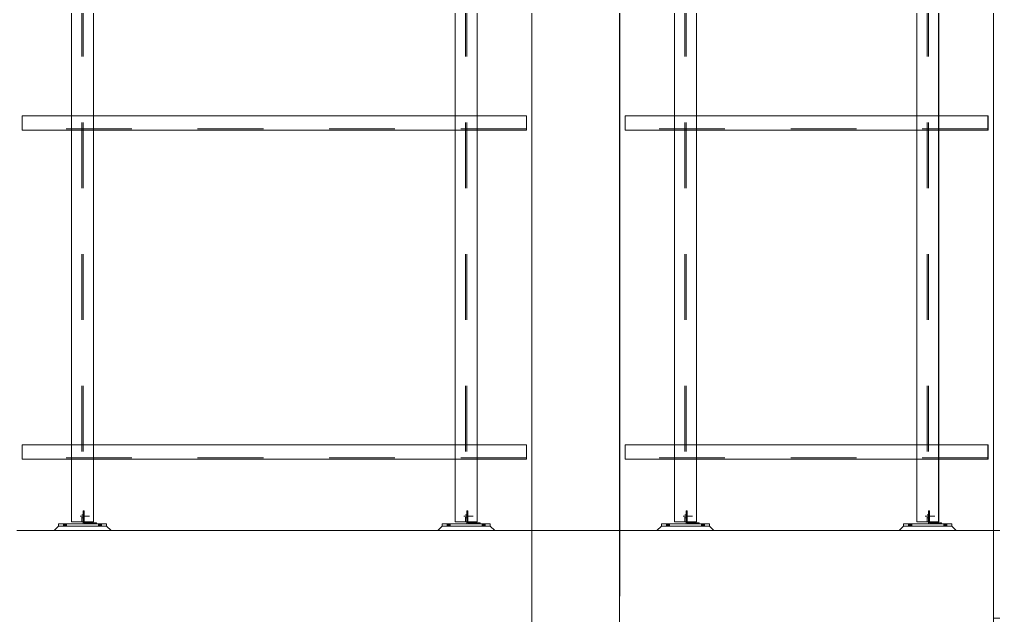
# Model space of a CAD drawing. Header units: millimetres. Extents: x 663313 to 1226001, y 1431724 to 1620898.
# Drawn here: x 663526.813 to 663531.256, y 1524740.091 to 1524742.807 of the extents above; entities that cross this region are included whole.
import ezdxf

# ---------------------------------------------------------------- set-up
doc = ezdxf.new("R2010")
doc.units = ezdxf.units.MM
for name, pattern in [('XKITLINE00', [0]), ('XKITLINE01', [4, 1, -1, 1, -1]), ('XKITLINE02', [4, 2, -2])]:
    doc.linetypes.add(name, pattern=pattern)
for name, color, linetype, lineweight in [('Bolt', 7, 'Continuous', 0), ('Part', 7, 'Continuous', 0), ('S-GRID', 7, 'Continuous', 9)]:
    doc.layers.add(name, color=color, linetype=linetype, lineweight=lineweight)
doc.layers.add('VPORT', color=7, linetype='Continuous')

# ---------------------------------------------------------------- blocks, each defined once
blk = doc.blocks.new('*A14351908')
at = {"layer": 'S-GRID', "color": 7, "linetype": 'XKITLINE01', "lineweight": 0}
blk.add_line((181.371058, 185.058471), (416.137168, 185.058471), dxfattribs=at)
blk = doc.blocks.new('*A15041977')
at = {"layer": 'Part', "color": 7, "linetype": 'XKITLINE00', "lineweight": 0}
for p, q in [((250.443001, 185.058471), (220.743244, 185.058471)), ((250.443001, 185.058471), (250.443201, 185.058471)), ((250.443001, 185.058471), (250.443001, 182.391804)), ((250.443201, 185.058471), (250.443001, 185.058471))]:
    blk.add_line(p, q, dxfattribs=at)
at = {"layer": 'Part', "color": 7, "linetype": 'XKITLINE02', "lineweight": 0}
for p in [(250.443201, 185.058471), (250.443201, 185.058471), (250.444221, 182.391804)]:
    blk.add_line(p, (250.444221, 185.058471), dxfattribs=at)
blk = doc.blocks.new('*A15231996')
at = {"layer": 'Part', "color": 7, "linetype": 'XKITLINE00', "lineweight": 0}
for p, q in [((236.409907, 209.725138), (236.409907, 157.458471)), ((239.076573, 155.058471), (239.076573, 209.725138)), ((239.077792, 205.725138), (239.077792, 185.058471))]:
    blk.add_line(p, q, dxfattribs=at)
at = {"layer": 'Part', "color": 7, "linetype": 'XKITLINE02', "lineweight": 0}
for p, q in [((236.411126, 209.725138), (236.411126, 155.058471)), ((239.077792, 185.058471), (239.077792, 182.391804))]:
    blk.add_line(p, q, dxfattribs=at)
blk = doc.blocks.new('*A15272000')
at = {"layer": 'Part', "color": 7, "linetype": 'XKITLINE00', "lineweight": 0}
blk.add_line((250.443201, 154.391804), (250.443201, 209.725138), dxfattribs=at)
blk = doc.blocks.new('*A17762249')
at = {"layer": 'Part', "color": 7, "linetype": 'XKITLINE00', "lineweight": 0}
for p, q in [((239.24324, 197.225138), (239.24324, 197.658471)), ((239.24324, 197.658471), (239.243279, 197.658471)), ((239.24324, 197.658471), (250.277144, 197.658471)), ((250.276535, 197.658471), (250.276535, 197.225138)), ((250.277105, 197.265138), (250.277105, 197.658471)), ((250.277105, 197.265138), (250.276535, 197.265138)), ((250.276574, 197.265138), (250.277105, 197.265138)), ((250.277144, 197.265138), (250.277144, 197.225138)), ((239.24324, 197.225138), (250.277144, 197.225138))]:
    blk.add_line(p, q, dxfattribs=at)
at = {"layer": 'Part', "color": 7, "linetype": 'XKITLINE02', "lineweight": 0}
for p, q in [((239.243279, 197.658471), (239.243279, 197.265138)), ((239.24381, 197.265138), (239.24381, 197.658471)), ((239.24381, 197.658471), (239.243849, 197.658471)), ((239.243849, 197.658471), (239.243849, 197.225138)), ((250.276574, 197.658471), (250.276535, 197.658471)), ((250.276574, 197.265138), (250.276574, 197.658471)), ((250.277144, 197.658471), (250.277105, 197.658471)), ((250.277144, 197.658471), (250.277144, 197.265138)), ((239.243279, 197.265138), (239.24381, 197.265138)), ((250.276535, 197.265138), (239.243279, 197.265138)), ((239.243849, 197.225138), (239.24324, 197.225138))]:
    blk.add_line(p, q, dxfattribs=at)
blk = doc.blocks.new('*A17992272')
at = {"layer": 'Part', "color": 7, "linetype": 'XKITLINE00', "lineweight": 0}
for p, q in [((240.743889, 205.458471), (240.743889, 197.658471)), ((241.411004, 205.458471), (240.743889, 205.458471)), ((241.410556, 205.458471), (241.410556, 197.658471)), ((241.411043, 205.458471), (241.411004, 205.458471)), ((241.411004, 205.458471), (241.411004, 197.658471)), ((240.743889, 197.225138), (240.743889, 187.658471)), ((241.410556, 197.225138), (241.410556, 187.658471)), ((241.411004, 197.225138), (241.411004, 187.658471)), ((240.743889, 187.225138), (240.743889, 185.325138)), ((241.410556, 187.225138), (241.410556, 185.325138)), ((241.411004, 187.225138), (241.411004, 185.325138)), ((241.411004, 185.325138), (240.743889, 185.325138)), ((241.411004, 185.325138), (241.411043, 185.325138))]:
    blk.add_line(p, q, dxfattribs=at)
at = {"layer": 'Part', "color": 7, "linetype": 'XKITLINE02', "lineweight": 0}
for p, q in [((240.743928, 205.458471), (240.743928, 185.325138)), ((240.744338, 205.458471), (240.744338, 185.325138)), ((240.744377, 205.458471), (240.744377, 185.325138)), ((241.057261, 205.458471), (241.057261, 185.325138)), ((241.057671, 205.458471), (241.057671, 185.325138)), ((241.097261, 205.458471), (241.097261, 185.325138)), ((241.097671, 205.458471), (241.097671, 185.325138)), ((241.411043, 205.458471), (241.410556, 205.458471)), ((241.410595, 205.458471), (241.410595, 185.325138)), ((241.411043, 185.325138), (241.411043, 205.458471)), ((240.743889, 197.658471), (240.743889, 197.225138)), ((241.410556, 197.658471), (241.410556, 197.225138)), ((241.411004, 197.658471), (241.411004, 197.225138)), ((240.743889, 187.658471), (240.743889, 187.225138)), ((241.410556, 187.658471), (241.410556, 187.225138)), ((241.411004, 187.658471), (241.411004, 187.225138)), ((241.411043, 185.325138), (241.410556, 185.325138))]:
    blk.add_line(p, q, dxfattribs=at)
blk = doc.blocks.new('*A18002273')
at = {"layer": 'Part', "color": 7, "linetype": 'XKITLINE00', "lineweight": 0}
for p, q in [((234.076392, 205.458471), (234.076392, 197.658471)), ((234.743507, 205.458471), (234.076392, 205.458471)), ((234.743058, 205.458471), (234.743058, 197.658471)), ((234.743546, 205.458471), (234.743507, 205.458471)), ((234.743507, 205.458471), (234.743507, 197.658471)), ((234.076392, 197.225138), (234.076392, 187.658471)), ((234.743058, 197.225138), (234.743058, 187.658471)), ((234.743507, 197.225138), (234.743507, 187.658471)), ((234.076392, 187.225138), (234.076392, 185.325138)), ((234.743058, 187.225138), (234.743058, 185.325138)), ((234.743507, 187.225138), (234.743507, 185.325138)), ((234.743507, 185.325138), (234.076392, 185.325138)), ((234.743507, 185.325138), (234.743546, 185.325138))]:
    blk.add_line(p, q, dxfattribs=at)
at = {"layer": 'Part', "color": 7, "linetype": 'XKITLINE02', "lineweight": 0}
for p, q in [((234.076431, 205.458471), (234.076431, 185.325138)), ((234.07684, 205.458471), (234.07684, 185.325138)), ((234.076879, 205.458471), (234.076879, 185.325138)), ((234.389764, 205.458471), (234.389764, 185.325138)), ((234.390174, 205.458471), (234.390174, 185.325138)), ((234.429764, 205.458471), (234.429764, 185.325138)), ((234.430174, 205.458471), (234.430174, 185.325138)), ((234.743546, 205.458471), (234.743058, 205.458471)), ((234.743097, 205.458471), (234.743097, 185.325138)), ((234.743546, 185.325138), (234.743546, 205.458471)), ((234.076392, 197.658471), (234.076392, 197.225138)), ((234.743058, 197.658471), (234.743058, 197.225138)), ((234.743507, 197.658471), (234.743507, 197.225138)), ((234.076392, 187.658471), (234.076392, 187.225138)), ((234.743058, 187.658471), (234.743058, 187.225138)), ((234.743507, 187.658471), (234.743507, 187.225138)), ((234.743546, 185.325138), (234.743058, 185.325138))]:
    blk.add_line(p, q, dxfattribs=at)
blk = doc.blocks.new('*A18012274')
at = {"layer": 'Part', "color": 7, "linetype": 'XKITLINE00', "lineweight": 0}
for p, q in [((223.07723, 205.458471), (222.410564, 205.458471)), ((222.410564, 205.458471), (222.410564, 197.658471)), ((223.077269, 205.458471), (223.07723, 205.458471)), ((223.077679, 205.458471), (223.07723, 205.458471)), ((223.07723, 205.458471), (223.07723, 197.658471)), ((223.077679, 205.458471), (223.077679, 197.658471)), ((223.077718, 205.458471), (223.077679, 205.458471)), ((222.410564, 197.225138), (222.410564, 187.658471)), ((223.07723, 197.225138), (223.07723, 187.658471)), ((223.077679, 197.225138), (223.077679, 187.658471)), ((222.410564, 187.225138), (222.410564, 185.325138)), ((223.07723, 187.225138), (223.07723, 185.325138)), ((223.077679, 187.225138), (223.077679, 185.325138)), ((222.410603, 185.325138), (222.410564, 185.325138)), ((222.410564, 185.325138), (223.07723, 185.325138)), ((223.07723, 185.325138), (223.077269, 185.325138)), ((223.077679, 185.325138), (223.07723, 185.325138)), ((223.077679, 185.325138), (223.077718, 185.325138))]:
    blk.add_line(p, q, dxfattribs=at)
at = {"layer": 'Part', "color": 7, "linetype": 'XKITLINE02', "lineweight": 0}
for p, q in [((222.410603, 205.458471), (222.410603, 185.325138)), ((222.411013, 205.458471), (222.411013, 185.325138)), ((222.411052, 205.458471), (222.411052, 185.325138)), ((222.723936, 205.458471), (222.723936, 185.325138)), ((222.724346, 205.458471), (222.724346, 185.325138)), ((222.763936, 205.458471), (222.763936, 185.325138)), ((222.764346, 205.458471), (222.764346, 185.325138)), ((223.077718, 205.458471), (223.07723, 205.458471)), ((223.077269, 185.325138), (223.077269, 205.458471)), ((223.077718, 185.325138), (223.077718, 205.458471)), ((222.410564, 197.658471), (222.410564, 197.225138)), ((223.07723, 197.658471), (223.07723, 197.225138)), ((223.077679, 197.658471), (223.077679, 197.225138)), ((222.410564, 187.658471), (222.410564, 187.225138)), ((223.07723, 187.658471), (223.07723, 187.225138)), ((223.077679, 187.658471), (223.077679, 187.225138)), ((223.077718, 185.325138), (223.07723, 185.325138))]:
    blk.add_line(p, q, dxfattribs=at)
blk = doc.blocks.new('*A18022275')
at = {"layer": 'Part', "color": 7, "linetype": 'XKITLINE00', "lineweight": 0}
for p, q in [((220.909911, 187.225138), (220.909911, 187.658471)), ((220.909911, 187.658471), (220.90995, 187.658471)), ((220.909911, 187.658471), (236.243881, 187.658471)), ((236.243272, 187.658471), (236.243272, 187.225138)), ((236.243842, 187.265138), (236.243842, 187.658471)), ((220.909911, 187.225138), (236.243881, 187.225138)), ((236.243842, 187.265138), (236.243272, 187.265138)), ((236.243311, 187.265138), (236.243842, 187.265138)), ((236.243881, 187.265138), (236.243881, 187.225138))]:
    blk.add_line(p, q, dxfattribs=at)
at = {"layer": 'Part', "color": 7, "linetype": 'XKITLINE02', "lineweight": 0}
for p, q in [((220.90995, 187.658471), (220.90995, 187.265138)), ((220.910482, 187.265138), (220.910482, 187.658471)), ((220.910482, 187.658471), (220.910521, 187.658471)), ((220.910521, 187.658471), (220.910521, 187.225138)), ((236.243311, 187.658471), (236.243272, 187.658471)), ((236.243311, 187.265138), (236.243311, 187.658471)), ((236.243881, 187.658471), (236.243842, 187.658471)), ((236.243881, 187.658471), (236.243881, 187.265138)), ((220.910521, 187.225138), (220.909911, 187.225138)), ((220.90995, 187.265138), (220.910482, 187.265138)), ((236.243272, 187.265138), (220.90995, 187.265138))]:
    blk.add_line(p, q, dxfattribs=at)
blk = doc.blocks.new('*A18042277')
at = {"layer": 'Part', "color": 7, "linetype": 'XKITLINE00', "lineweight": 0}
for p, q in [((222.01054, 185.191804), (221.877109, 185.058471)), ((223.477206, 185.191804), (222.01054, 185.191804)), ((223.477742, 185.191804), (223.477206, 185.191804)), ((223.477206, 185.191804), (223.610442, 185.058471)), ((223.611173, 185.058471), (223.477742, 185.191804))]:
    blk.add_line(p, q, dxfattribs=at)
at = {"layer": 'Part', "color": 7, "linetype": 'XKITLINE02', "lineweight": 0}
for p, q in [((221.87784, 185.058471), (222.011076, 185.191804)), ((223.477742, 185.191804), (223.477206, 185.191804)), ((221.877109, 185.058471), (221.87784, 185.058471)), ((223.611173, 185.058471), (221.877109, 185.058471))]:
    blk.add_line(p, q, dxfattribs=at)
blk = doc.blocks.new('*A18052278')
at = {"layer": 'Part', "color": 7, "linetype": 'XKITLINE00', "lineweight": 0}
for p, q in [((233.676368, 185.191804), (233.542937, 185.058471)), ((235.143034, 185.191804), (233.676368, 185.191804)), ((235.14357, 185.191804), (235.143034, 185.191804)), ((235.143034, 185.191804), (235.27627, 185.058471)), ((235.277001, 185.058471), (235.14357, 185.191804))]:
    blk.add_line(p, q, dxfattribs=at)
at = {"layer": 'Part', "color": 7, "linetype": 'XKITLINE02', "lineweight": 0}
for p, q in [((233.543668, 185.058471), (233.676904, 185.191804)), ((235.14357, 185.191804), (235.143034, 185.191804)), ((233.542937, 185.058471), (233.543668, 185.058471)), ((235.277001, 185.058471), (233.542937, 185.058471))]:
    blk.add_line(p, q, dxfattribs=at)
blk = doc.blocks.new('*A18062279')
at = {"layer": 'Part', "color": 7, "linetype": 'XKITLINE00', "lineweight": 0}
for p, q in [((240.343865, 185.191804), (240.210434, 185.058471)), ((241.810531, 185.191804), (240.343865, 185.191804)), ((241.811067, 185.191804), (241.810531, 185.191804)), ((241.810531, 185.191804), (241.943767, 185.058471)), ((241.944498, 185.058471), (241.811067, 185.191804))]:
    blk.add_line(p, q, dxfattribs=at)
at = {"layer": 'Part', "color": 7, "linetype": 'XKITLINE02', "lineweight": 0}
for p, q in [((240.211165, 185.058471), (240.344401, 185.191804)), ((241.811067, 185.191804), (241.810531, 185.191804)), ((240.210434, 185.058471), (240.211165, 185.058471)), ((241.944498, 185.058471), (240.210434, 185.058471))]:
    blk.add_line(p, q, dxfattribs=at)
blk = doc.blocks.new('*A18092282')
at = {"layer": 'Part', "color": 7, "linetype": 'XKITLINE00', "lineweight": 0}
for p, q in [((223.477742, 185.258471), (222.01054, 185.258471)), ((222.01054, 185.191804), (222.01054, 185.258471)), ((223.477742, 185.191804), (222.01054, 185.191804)), ((223.477206, 185.258471), (223.477742, 185.258471)), ((223.477206, 185.258471), (223.477206, 185.191804)), ((223.477206, 185.191804), (223.477742, 185.191804)), ((223.477742, 185.191804), (223.477742, 185.258471))]:
    blk.add_line(p, q, dxfattribs=at)
at = {"layer": 'Part', "color": 7, "linetype": 'XKITLINE02', "lineweight": 0}
blk.add_line((222.011076, 185.191804), (222.011076, 185.258471), dxfattribs=at)
blk = doc.blocks.new('*A18102283')
at = {"layer": 'Part', "color": 7, "linetype": 'XKITLINE02', "lineweight": 0}
for p, q in [((222.763995, 185.658471), (222.797621, 185.658471)), ((222.763995, 185.658471), (222.763995, 185.325138)), ((222.764287, 185.258471), (222.764287, 185.658471)), ((222.797328, 185.658471), (222.797328, 185.325138)), ((222.797621, 185.658471), (222.797621, 185.325138)), ((223.164287, 185.258471), (222.763995, 185.258471))]:
    blk.add_line(p, q, dxfattribs=at)
at = {"layer": 'Part', "color": 7, "linetype": 'XKITLINE00', "lineweight": 0}
for p, q in [((222.763995, 185.325138), (222.763995, 185.258471)), ((222.797328, 185.325138), (222.797328, 185.291804)), ((222.797328, 185.291804), (223.163995, 185.291804)), ((222.797621, 185.325138), (222.797621, 185.291804)), ((223.163995, 185.291804), (223.164287, 185.291804)), ((223.164287, 185.291804), (223.163995, 185.291804)), ((223.163995, 185.291804), (223.163995, 185.258471)), ((223.164287, 185.291804), (223.164287, 185.258471))]:
    blk.add_line(p, q, dxfattribs=at)
blk = doc.blocks.new('*A18112284')
at = {"layer": 'Bolt', "color": 7, "linetype": 'XKITLINE02', "lineweight": 0}
for p, q in [((222.671341, 185.491804), (222.957474, 185.491804)), ((222.724107, 185.538471), (222.764107, 185.538471)), ((222.724175, 185.445138), (222.764175, 185.445138)), ((222.764046, 185.538471), (222.797379, 185.538471)), ((222.764236, 185.445138), (222.797569, 185.445138))]:
    blk.add_line(p, q, dxfattribs=at)
blk = doc.blocks.new('*A18122285')
at = {"layer": 'Bolt'}
for points in [[(222.258, 185.258), (222.258, 185.192), (222.164, 185.192), (222.164, 185.258)], [(223.324, 185.258), (223.324, 185.192), (223.231, 185.192), (223.231, 185.258)]]:
    blk.add_hatch(color=7, dxfattribs=at).paths.add_polyline_path(points, flags=17)
at = {"layer": 'Bolt', "color": 7, "linetype": 'XKITLINE00', "lineweight": 0}
for p, q in [((222.164, 185.192), (222.164, 185.258)), ((222.211, 185.192), (222.211, 185.258)), ((222.258, 185.192), (222.258, 185.258)), ((223.231, 185.192), (223.231, 185.258)), ((223.277, 185.192), (223.277, 185.258)), ((223.324, 185.192), (223.324, 185.258))]:
    blk.add_line(p, q, dxfattribs=at)
blk = doc.blocks.new('*A18132286')
at = {"layer": 'Part', "color": 7, "linetype": 'XKITLINE00', "lineweight": 0}
for p, q in [((239.24324, 187.225138), (239.24324, 187.658471)), ((239.24324, 187.658471), (239.243279, 187.658471)), ((239.24324, 187.658471), (250.277144, 187.658471)), ((250.276535, 187.658471), (250.276535, 187.225138)), ((250.277105, 187.265138), (250.277105, 187.658471)), ((239.24324, 187.225138), (250.277144, 187.225138)), ((250.277105, 187.265138), (250.276535, 187.265138)), ((250.276574, 187.265138), (250.277105, 187.265138)), ((250.277144, 187.265138), (250.277144, 187.225138))]:
    blk.add_line(p, q, dxfattribs=at)
at = {"layer": 'Part', "color": 7, "linetype": 'XKITLINE02', "lineweight": 0}
for p, q in [((239.243279, 187.658471), (239.243279, 187.265138)), ((239.24381, 187.265138), (239.24381, 187.658471)), ((239.24381, 187.658471), (239.243849, 187.658471)), ((239.243849, 187.658471), (239.243849, 187.225138)), ((250.276574, 187.658471), (250.276535, 187.658471)), ((250.276574, 187.265138), (250.276574, 187.658471)), ((250.277144, 187.658471), (250.277105, 187.658471)), ((250.277144, 187.658471), (250.277144, 187.265138)), ((239.243849, 187.225138), (239.24324, 187.225138)), ((239.243279, 187.265138), (239.24381, 187.265138)), ((250.276535, 187.265138), (239.243279, 187.265138))]:
    blk.add_line(p, q, dxfattribs=at)
blk = doc.blocks.new('*A18142287')
at = {"layer": 'Bolt'}
for points in [[(233.923, 185.258), (233.923, 185.192), (233.83, 185.192), (233.83, 185.258)], [(234.99, 185.258), (234.99, 185.192), (234.897, 185.192), (234.897, 185.258)]]:
    blk.add_hatch(color=7, dxfattribs=at).paths.add_polyline_path(points, flags=17)
at = {"layer": 'Bolt', "color": 7, "linetype": 'XKITLINE00', "lineweight": 0}
for p, q in [((233.83, 185.192), (233.83, 185.258)), ((233.877, 185.192), (233.877, 185.258)), ((233.923, 185.192), (233.923, 185.258)), ((234.897, 185.192), (234.897, 185.258)), ((234.943, 185.192), (234.943, 185.258)), ((234.99, 185.192), (234.99, 185.258))]:
    blk.add_line(p, q, dxfattribs=at)
blk = doc.blocks.new('*A18152288')
at = {"layer": 'Bolt', "color": 7, "linetype": 'XKITLINE02', "lineweight": 0}
for p, q in [((234.337169, 185.491804), (234.623302, 185.491804)), ((234.389935, 185.538471), (234.429935, 185.538471)), ((234.390003, 185.445138), (234.430003, 185.445138)), ((234.429874, 185.538471), (234.463207, 185.538471)), ((234.430064, 185.445138), (234.463397, 185.445138))]:
    blk.add_line(p, q, dxfattribs=at)
blk = doc.blocks.new('*A18162289')
at = {"layer": 'Part', "color": 7, "linetype": 'XKITLINE02', "lineweight": 0}
for p, q in [((234.429823, 185.658471), (234.463448, 185.658471)), ((234.429823, 185.658471), (234.429823, 185.325138)), ((234.430115, 185.258471), (234.430115, 185.658471)), ((234.463156, 185.658471), (234.463156, 185.325138)), ((234.463448, 185.658471), (234.463448, 185.325138)), ((234.830115, 185.258471), (234.429823, 185.258471))]:
    blk.add_line(p, q, dxfattribs=at)
at = {"layer": 'Part', "color": 7, "linetype": 'XKITLINE00', "lineweight": 0}
for p, q in [((234.429823, 185.325138), (234.429823, 185.258471)), ((234.463156, 185.325138), (234.463156, 185.291804)), ((234.463156, 185.291804), (234.829822, 185.291804)), ((234.463448, 185.325138), (234.463448, 185.291804)), ((234.829822, 185.291804), (234.830115, 185.291804)), ((234.830115, 185.291804), (234.829822, 185.291804)), ((234.829822, 185.291804), (234.829822, 185.258471)), ((234.830115, 185.291804), (234.830115, 185.258471))]:
    blk.add_line(p, q, dxfattribs=at)
blk = doc.blocks.new('*A18172290')
at = {"layer": 'Part', "color": 7, "linetype": 'XKITLINE00', "lineweight": 0}
for p, q in [((235.14357, 185.258471), (233.676368, 185.258471)), ((233.676368, 185.191804), (233.676368, 185.258471)), ((235.14357, 185.191804), (233.676368, 185.191804)), ((235.143034, 185.258471), (235.14357, 185.258471)), ((235.143034, 185.258471), (235.143034, 185.191804)), ((235.143034, 185.191804), (235.14357, 185.191804)), ((235.14357, 185.191804), (235.14357, 185.258471))]:
    blk.add_line(p, q, dxfattribs=at)
at = {"layer": 'Part', "color": 7, "linetype": 'XKITLINE02', "lineweight": 0}
blk.add_line((233.676904, 185.191804), (233.676904, 185.258471), dxfattribs=at)
blk = doc.blocks.new('*A18182291')
at = {"layer": 'Bolt'}
for points in [[(240.591, 185.258), (240.591, 185.192), (240.497, 185.192), (240.497, 185.258)], [(241.657, 185.258), (241.657, 185.192), (241.564, 185.192), (241.564, 185.258)]]:
    blk.add_hatch(color=7, dxfattribs=at).paths.add_polyline_path(points, flags=17)
at = {"layer": 'Bolt', "color": 7, "linetype": 'XKITLINE00', "lineweight": 0}
for p, q in [((240.497, 185.192), (240.497, 185.258)), ((240.544, 185.192), (240.544, 185.258)), ((240.591, 185.192), (240.591, 185.258)), ((241.564, 185.192), (241.564, 185.258)), ((241.611, 185.192), (241.611, 185.258)), ((241.657, 185.192), (241.657, 185.258))]:
    blk.add_line(p, q, dxfattribs=at)
blk = doc.blocks.new('*A18192292')
at = {"layer": 'Bolt', "color": 7, "linetype": 'XKITLINE02', "lineweight": 0}
for p, q in [((241.004666, 185.491804), (241.290799, 185.491804)), ((241.057432, 185.538471), (241.097432, 185.538471)), ((241.0575, 185.445138), (241.0975, 185.445138)), ((241.097371, 185.538471), (241.130704, 185.538471)), ((241.097561, 185.445138), (241.130894, 185.445138))]:
    blk.add_line(p, q, dxfattribs=at)
blk = doc.blocks.new('*A18202293')
at = {"layer": 'Part', "color": 7, "linetype": 'XKITLINE02', "lineweight": 0}
for p, q in [((241.09732, 185.658471), (241.130946, 185.658471)), ((241.09732, 185.658471), (241.09732, 185.325138)), ((241.097612, 185.258471), (241.097612, 185.658471)), ((241.130653, 185.658471), (241.130653, 185.325138)), ((241.130946, 185.658471), (241.130946, 185.325138)), ((241.497612, 185.258471), (241.09732, 185.258471))]:
    blk.add_line(p, q, dxfattribs=at)
at = {"layer": 'Part', "color": 7, "linetype": 'XKITLINE00', "lineweight": 0}
for p, q in [((241.09732, 185.325138), (241.09732, 185.258471)), ((241.130653, 185.325138), (241.130653, 185.291804)), ((241.130653, 185.291804), (241.49732, 185.291804)), ((241.130946, 185.325138), (241.130946, 185.291804)), ((241.49732, 185.291804), (241.497612, 185.291804)), ((241.497612, 185.291804), (241.49732, 185.291804)), ((241.49732, 185.291804), (241.49732, 185.258471)), ((241.497612, 185.291804), (241.497612, 185.258471))]:
    blk.add_line(p, q, dxfattribs=at)
blk = doc.blocks.new('*A18212294')
at = {"layer": 'Part', "color": 7, "linetype": 'XKITLINE00', "lineweight": 0}
for p, q in [((241.811067, 185.258471), (240.343865, 185.258471)), ((240.343865, 185.191804), (240.343865, 185.258471)), ((241.811067, 185.191804), (240.343865, 185.191804)), ((241.810531, 185.258471), (241.811067, 185.258471)), ((241.810531, 185.258471), (241.810531, 185.191804)), ((241.810531, 185.191804), (241.811067, 185.191804)), ((241.811067, 185.191804), (241.811067, 185.258471))]:
    blk.add_line(p, q, dxfattribs=at)
at = {"layer": 'Part', "color": 7, "linetype": 'XKITLINE02', "lineweight": 0}
blk.add_line((240.344401, 185.191804), (240.344401, 185.258471), dxfattribs=at)
blk = doc.blocks.new('*A18222295')
at = {"layer": 'Part', "color": 7, "linetype": 'XKITLINE00', "lineweight": 0}
for p, q in [((248.109554, 205.458471), (248.109554, 197.658471)), ((248.776669, 205.458471), (248.109554, 205.458471)), ((248.77622, 205.458471), (248.77622, 197.658471)), ((248.776708, 205.458471), (248.776669, 205.458471)), ((248.776669, 205.458471), (248.776669, 197.658471)), ((248.109554, 197.225138), (248.109554, 187.658471)), ((248.77622, 197.225138), (248.77622, 187.658471)), ((248.776669, 197.225138), (248.776669, 187.658471)), ((248.109554, 187.225138), (248.109554, 185.325138)), ((248.77622, 187.225138), (248.77622, 185.325138)), ((248.776669, 187.225138), (248.776669, 185.325138)), ((248.776669, 185.325138), (248.109554, 185.325138)), ((248.776669, 185.325138), (248.776708, 185.325138))]:
    blk.add_line(p, q, dxfattribs=at)
at = {"layer": 'Part', "color": 7, "linetype": 'XKITLINE02', "lineweight": 0}
for p, q in [((248.109593, 205.458471), (248.109593, 185.325138)), ((248.110002, 205.458471), (248.110002, 185.325138)), ((248.110041, 205.458471), (248.110041, 185.325138)), ((248.422926, 205.458471), (248.422926, 185.325138)), ((248.423336, 205.458471), (248.423336, 185.325138)), ((248.462926, 205.458471), (248.462926, 185.325138)), ((248.463336, 205.458471), (248.463336, 185.325138)), ((248.776708, 205.458471), (248.77622, 205.458471)), ((248.776259, 205.458471), (248.776259, 185.325138)), ((248.776708, 185.325138), (248.776708, 205.458471)), ((248.109554, 197.658471), (248.109554, 197.225138)), ((248.77622, 197.658471), (248.77622, 197.225138)), ((248.776669, 197.658471), (248.776669, 197.225138)), ((248.109554, 187.658471), (248.109554, 187.225138)), ((248.77622, 187.658471), (248.77622, 187.225138)), ((248.776669, 187.658471), (248.776669, 187.225138)), ((248.776708, 185.325138), (248.77622, 185.325138))]:
    blk.add_line(p, q, dxfattribs=at)
blk = doc.blocks.new('*A18232296')
at = {"layer": 'Part', "color": 7, "linetype": 'XKITLINE02', "lineweight": 0}
for p, q in [((250.444221, 182.391804), (250.444221, 185.058471)), ((250.444221, 185.058471), (252.111087, 185.058471)), ((252.111087, 182.391804), (250.444221, 182.391804))]:
    blk.add_line(p, q, dxfattribs=at)
at = {"layer": 'Part', "color": 7, "linetype": 'XKITLINE00', "lineweight": 0}
for p, q in [((252.110887, 182.391804), (252.110887, 185.058471)), ((252.112717, 185.058471), (252.111087, 185.058471)), ((252.112717, 182.391804), (252.111087, 182.391804))]:
    blk.add_line(p, q, dxfattribs=at)
blk = doc.blocks.new('*A18252298')
at = {"layer": 'Part', "color": 7, "linetype": 'XKITLINE00', "lineweight": 0}
for p, q in [((249.176732, 185.258471), (247.709529, 185.258471)), ((247.709529, 185.191804), (247.709529, 185.258471)), ((249.176732, 185.191804), (247.709529, 185.191804)), ((249.176196, 185.258471), (249.176732, 185.258471)), ((249.176196, 185.258471), (249.176196, 185.191804)), ((249.176196, 185.191804), (249.176732, 185.191804)), ((249.176732, 185.191804), (249.176732, 185.258471))]:
    blk.add_line(p, q, dxfattribs=at)
at = {"layer": 'Part', "color": 7, "linetype": 'XKITLINE02', "lineweight": 0}
blk.add_line((247.710066, 185.191804), (247.710066, 185.258471), dxfattribs=at)
blk = doc.blocks.new('*A18262299')
at = {"layer": 'Part', "color": 7, "linetype": 'XKITLINE00', "lineweight": 0}
for p, q in [((247.709529, 185.191804), (247.576099, 185.058471)), ((249.176196, 185.191804), (247.709529, 185.191804)), ((249.176732, 185.191804), (249.176196, 185.191804)), ((249.176196, 185.191804), (249.309431, 185.058471)), ((249.310163, 185.058471), (249.176732, 185.191804))]:
    blk.add_line(p, q, dxfattribs=at)
at = {"layer": 'Part', "color": 7, "linetype": 'XKITLINE02', "lineweight": 0}
for p, q in [((247.57683, 185.058471), (247.710066, 185.191804)), ((249.176732, 185.191804), (249.176196, 185.191804)), ((247.576099, 185.058471), (247.57683, 185.058471)), ((249.310163, 185.058471), (247.576099, 185.058471))]:
    blk.add_line(p, q, dxfattribs=at)
blk = doc.blocks.new('*A18272300')
at = {"layer": 'Part', "color": 7, "linetype": 'XKITLINE02', "lineweight": 0}
for p, q in [((248.462984, 185.658471), (248.49661, 185.658471)), ((248.462984, 185.658471), (248.462984, 185.325138)), ((248.463277, 185.258471), (248.463277, 185.658471)), ((248.496318, 185.658471), (248.496318, 185.325138)), ((248.49661, 185.658471), (248.49661, 185.325138)), ((248.863277, 185.258471), (248.462984, 185.258471))]:
    blk.add_line(p, q, dxfattribs=at)
at = {"layer": 'Part', "color": 7, "linetype": 'XKITLINE00', "lineweight": 0}
for p, q in [((248.462984, 185.325138), (248.462984, 185.258471)), ((248.496318, 185.325138), (248.496318, 185.291804)), ((248.496318, 185.291804), (248.862984, 185.291804)), ((248.49661, 185.325138), (248.49661, 185.291804)), ((248.862984, 185.291804), (248.863277, 185.291804)), ((248.863277, 185.291804), (248.862984, 185.291804)), ((248.862984, 185.291804), (248.862984, 185.258471)), ((248.863277, 185.291804), (248.863277, 185.258471))]:
    blk.add_line(p, q, dxfattribs=at)
blk = doc.blocks.new('*A18282301')
at = {"layer": 'Bolt', "color": 7, "linetype": 'XKITLINE02', "lineweight": 0}
for p, q in [((248.370331, 185.491804), (248.656464, 185.491804)), ((248.423097, 185.538471), (248.463097, 185.538471)), ((248.423165, 185.445138), (248.463165, 185.445138)), ((248.463036, 185.538471), (248.496369, 185.538471)), ((248.463226, 185.445138), (248.496559, 185.445138))]:
    blk.add_line(p, q, dxfattribs=at)
blk = doc.blocks.new('*A18292302')
at = {"layer": 'Bolt'}
for points in [[(247.956, 185.258), (247.956, 185.192), (247.863, 185.192), (247.863, 185.258)], [(249.023, 185.258), (249.023, 185.192), (248.93, 185.192), (248.93, 185.258)]]:
    blk.add_hatch(color=7, dxfattribs=at).paths.add_polyline_path(points, flags=17)
at = {"layer": 'Bolt', "color": 7, "linetype": 'XKITLINE00', "lineweight": 0}
for p, q in [((247.863, 185.192), (247.863, 185.258)), ((247.91, 185.192), (247.91, 185.258)), ((247.956, 185.192), (247.956, 185.258)), ((248.93, 185.192), (248.93, 185.258)), ((248.976, 185.192), (248.976, 185.258)), ((249.023, 185.192), (249.023, 185.258))]:
    blk.add_line(p, q, dxfattribs=at)
blk = doc.blocks.new('*A18312304')
at = {"layer": 'Part', "color": 7, "linetype": 'XKITLINE00', "lineweight": 0}
for p, q in [((220.909911, 197.225138), (220.909911, 197.658471)), ((220.909911, 197.658471), (220.90995, 197.658471)), ((220.909911, 197.658471), (236.243881, 197.658471)), ((236.243272, 197.658471), (236.243272, 197.225138)), ((236.243842, 197.265138), (236.243842, 197.658471)), ((236.243842, 197.265138), (236.243272, 197.265138)), ((236.243311, 197.265138), (236.243842, 197.265138)), ((236.243881, 197.265138), (236.243881, 197.225138)), ((220.909911, 197.225138), (236.243881, 197.225138))]:
    blk.add_line(p, q, dxfattribs=at)
at = {"layer": 'Part', "color": 7, "linetype": 'XKITLINE02', "lineweight": 0}
for p, q in [((220.90995, 197.658471), (220.90995, 197.265138)), ((220.910482, 197.265138), (220.910482, 197.658471)), ((220.910482, 197.658471), (220.910521, 197.658471)), ((220.910521, 197.658471), (220.910521, 197.225138)), ((236.243311, 197.658471), (236.243272, 197.658471)), ((236.243311, 197.265138), (236.243311, 197.658471)), ((236.243881, 197.658471), (236.243842, 197.658471)), ((236.243881, 197.658471), (236.243881, 197.265138)), ((220.90995, 197.265138), (220.910482, 197.265138)), ((236.243272, 197.265138), (220.90995, 197.265138)), ((220.910521, 197.225138), (220.909911, 197.225138))]:
    blk.add_line(p, q, dxfattribs=at)

msp = doc.modelspace()

# ---------------------------------------------------------------- hatches: boundary and pattern name
at = {"layer": 'VPORT'}
h = msp.add_hatch(dxfattribs=at)
h.set_pattern_fill('ANGLE')
h.set_pattern_definition([(235.288, (663627.358, 1524790.5456), (5.74185, -3.9776), [5.08, -1.905]), (325.288, (663627.358, 1524790.5456), (3.9776, 5.74185), [5.08, -1.905])])
h.paths.add_polyline_path([(663617.8537, 1524792.0691), (663619.0867, 1524791.215), (663617.3783, 1524788.7489), (663616.1453, 1524789.603)])
edge = h.paths.add_edge_path(flags=16)
edge.add_line((663617.5126, 1524790.4806), (663617.7194, 1524790.3374))
edge = h.paths.add_edge_path(flags=16)
edge.add_line((663617.5444, 1524790.3056), (663617.6876, 1524790.5124))
h.paths.add_polyline_path([(663612.4437, 1524784.2591), (663613.6767, 1524783.405), (663611.9683, 1524780.9389), (663610.7353, 1524781.793)])
edge = h.paths.add_edge_path(flags=16)
edge.add_line((663612.1026, 1524782.6706), (663612.3094, 1524782.5274))
edge = h.paths.add_edge_path(flags=16)
edge.add_line((663612.1344, 1524782.4956), (663612.2776, 1524782.7024))
h.paths.add_polyline_path([(663604.7567, 1524773.1621), (663605.9897, 1524772.308), (663604.2813, 1524769.8419), (663603.0483, 1524770.696)])
edge = h.paths.add_edge_path(flags=16)
edge.add_line((663604.4156, 1524771.5736), (663604.6224, 1524771.4304))
edge = h.paths.add_edge_path(flags=16)
edge.add_line((663604.4474, 1524771.3986), (663604.5906, 1524771.6054))
h.paths.add_polyline_path([(663599.8027, 1524766.0101), (663601.0357, 1524765.156), (663599.3273, 1524762.6899), (663598.0943, 1524763.544)])
edge = h.paths.add_edge_path(flags=16)
edge.add_line((663599.4616, 1524764.4216), (663599.6684, 1524764.2784))
edge = h.paths.add_edge_path(flags=16)
edge.add_line((663599.4934, 1524764.2466), (663599.6366, 1524764.4534))
h.paths.add_polyline_path([(663592.6837, 1524755.7351), (663593.9167, 1524754.881), (663592.2083, 1524752.4149), (663590.9753, 1524753.269)])
edge = h.paths.add_edge_path(flags=16)
edge.add_line((663592.3426, 1524754.1466), (663592.5494, 1524754.0034))
edge = h.paths.add_edge_path(flags=16)
edge.add_line((663592.3744, 1524753.9716), (663592.5176, 1524754.1784))
h.paths.add_polyline_path([(663585.2817, 1524745.0491), (663586.5147, 1524744.195), (663584.8063, 1524741.7289), (663583.5733, 1524742.583)])
edge = h.paths.add_edge_path(flags=16)
edge.add_line((663584.9406, 1524743.4606), (663585.1474, 1524743.3174))
edge = h.paths.add_edge_path(flags=16)
edge.add_line((663584.9724, 1524743.2856), (663585.1156, 1524743.4924))
h.paths.add_polyline_path([(663578.7897, 1524735.6781), (663580.0227, 1524734.824), (663578.3143, 1524732.3579), (663577.0813, 1524733.212)])
edge = h.paths.add_edge_path(flags=16)
edge.add_line((663578.4486, 1524734.0896), (663578.6554, 1524733.9464))
edge = h.paths.add_edge_path(flags=16)
edge.add_line((663578.4804, 1524733.9146), (663578.6236, 1524734.1214))
h.paths.add_polyline_path([(663572.2977, 1524726.3071), (663573.5307, 1524725.453), (663571.8223, 1524722.9869), (663570.5893, 1524723.841)])
edge = h.paths.add_edge_path(flags=16)
edge.add_line((663571.9566, 1524724.7186), (663572.1634, 1524724.5754))
edge = h.paths.add_edge_path(flags=16)
edge.add_line((663571.9884, 1524724.5436), (663572.1316, 1524724.7504))
h.paths.add_polyline_path([(663565.8057, 1524716.9351), (663567.0387, 1524716.081), (663565.3303, 1524713.6149), (663564.0973, 1524714.469)])
edge = h.paths.add_edge_path(flags=16)
edge.add_line((663565.4646, 1524715.3466), (663565.6714, 1524715.2034))
edge = h.paths.add_edge_path(flags=16)
edge.add_line((663565.4964, 1524715.1716), (663565.6396, 1524715.3784))
h.paths.add_polyline_path([(663559.3147, 1524707.5641), (663560.5477, 1524706.71), (663558.8393, 1524704.2439), (663557.6063, 1524705.098)])
edge = h.paths.add_edge_path(flags=16)
edge.add_line((663558.9736, 1524705.9756), (663559.1804, 1524705.8324))
edge = h.paths.add_edge_path(flags=16)
edge.add_line((663559.0054, 1524705.8006), (663559.1486, 1524706.0074))
h.paths.add_polyline_path([(663552.8227, 1524698.1931), (663554.0557, 1524697.339), (663552.3473, 1524694.8729), (663551.1143, 1524695.727)])
edge = h.paths.add_edge_path(flags=16)
edge.add_line((663552.4816, 1524696.6046), (663552.6884, 1524696.4614))
edge = h.paths.add_edge_path(flags=16)
edge.add_line((663552.5134, 1524696.4296), (663552.6566, 1524696.6364))
h.paths.add_polyline_path([(663546.3307, 1524688.8221), (663547.5637, 1524687.968), (663545.8553, 1524685.5019), (663544.6223, 1524686.356)])
edge = h.paths.add_edge_path(flags=16)
edge.add_line((663545.9896, 1524687.2336), (663546.1964, 1524687.0904))
edge = h.paths.add_edge_path(flags=16)
edge.add_line((663546.0214, 1524687.0586), (663546.1646, 1524687.2654))
h.paths.add_polyline_path([(663539.8387, 1524679.4511), (663541.0717, 1524678.597), (663539.3633, 1524676.1309), (663538.1303, 1524676.985)])
edge = h.paths.add_edge_path(flags=16)
edge.add_line((663539.4976, 1524677.8626), (663539.7044, 1524677.7194))
edge = h.paths.add_edge_path(flags=16)
edge.add_line((663539.5294, 1524677.6876), (663539.6726, 1524677.8944))
h.paths.add_polyline_path([(663533.3477, 1524670.0801), (663534.5807, 1524669.226), (663532.8723, 1524666.7599), (663531.6393, 1524667.614)])
edge = h.paths.add_edge_path(flags=16)
edge.add_line((663533.0066, 1524668.4916), (663533.2134, 1524668.3484))
edge = h.paths.add_edge_path(flags=16)
edge.add_line((663533.0384, 1524668.3166), (663533.1816, 1524668.5234))
h.paths.add_polyline_path([(663526.8557, 1524660.7091), (663528.0887, 1524659.855), (663526.3803, 1524657.3889), (663525.1473, 1524658.243)])
edge = h.paths.add_edge_path(flags=16)
edge.add_line((663526.5146, 1524659.1206), (663526.7214, 1524658.9774))
edge = h.paths.add_edge_path(flags=16)
edge.add_line((663526.5464, 1524658.9456), (663526.6896, 1524659.1524))
h.paths.add_polyline_path([(663520.3637, 1524651.3381), (663521.5967, 1524650.484), (663519.8883, 1524648.0179), (663518.6553, 1524648.872)])
edge = h.paths.add_edge_path(flags=16)
edge.add_line((663520.0226, 1524649.7496), (663520.2294, 1524649.6064))
edge = h.paths.add_edge_path(flags=16)
edge.add_line((663520.0544, 1524649.5746), (663520.1976, 1524649.7814))
h.paths.add_polyline_path([(663513.8717, 1524641.9671), (663515.1047, 1524641.113), (663513.3963, 1524638.6469), (663512.1633, 1524639.501)])
edge = h.paths.add_edge_path(flags=16)
edge.add_line((663513.5306, 1524640.3786), (663513.7374, 1524640.2354))
edge = h.paths.add_edge_path(flags=16)
edge.add_line((663513.5624, 1524640.2036), (663513.7056, 1524640.4104))
h.paths.add_polyline_path([(663507.3807, 1524632.5961), (663508.6137, 1524631.742), (663506.9053, 1524629.2759), (663505.6723, 1524630.13)])
edge = h.paths.add_edge_path(flags=16)
edge.add_line((663507.0396, 1524631.0076), (663507.2464, 1524630.8644))
edge = h.paths.add_edge_path(flags=16)
edge.add_line((663507.0714, 1524630.8326), (663507.2146, 1524631.0394))
h.paths.add_polyline_path([(663500.8887, 1524623.2251), (663502.1217, 1524622.371), (663500.4133, 1524619.9049), (663499.1803, 1524620.759)])
edge = h.paths.add_edge_path(flags=16)
edge.add_line((663500.5476, 1524621.6366), (663500.7544, 1524621.4934))
edge = h.paths.add_edge_path(flags=16)
edge.add_line((663500.5794, 1524621.4616), (663500.7226, 1524621.6684))
h.paths.add_polyline_path([(663494.3967, 1524613.8531), (663495.6297, 1524612.999), (663493.9213, 1524610.5329), (663492.6883, 1524611.387)])
edge = h.paths.add_edge_path(flags=16)
edge.add_line((663494.0556, 1524612.2646), (663494.2624, 1524612.1214))
edge = h.paths.add_edge_path(flags=16)
edge.add_line((663494.0874, 1524612.0896), (663494.2306, 1524612.2964))
h.paths.add_polyline_path([(663487.2787, 1524603.5781), (663488.5117, 1524602.724), (663486.8033, 1524600.2579), (663485.5703, 1524601.112)])
edge = h.paths.add_edge_path(flags=16)
edge.add_line((663486.9376, 1524601.9896), (663487.1444, 1524601.8464))
edge = h.paths.add_edge_path(flags=16)
edge.add_line((663486.9694, 1524601.8146), (663487.1126, 1524602.0214))
h.paths.add_polyline_path([(663481.4137, 1524595.1111), (663482.6467, 1524594.257), (663480.9383, 1524591.7909), (663479.7053, 1524592.645)])
edge = h.paths.add_edge_path(flags=16)
edge.add_line((663481.0726, 1524593.5226), (663481.2794, 1524593.3794))
edge = h.paths.add_edge_path(flags=16)
edge.add_line((663481.1044, 1524593.3476), (663481.2476, 1524593.5544))

# ---------------------------------------------------------------- block references
at = {"color": 7, "lineweight": 0, "xscale": 0.15, "yscale": 0.15, "zscale": 0.15}
for name in ['*A15231996', '*A15272000', '*A18012274', '*A18002273', '*A17992272', '*A18222295', '*A18312304', '*A17762249', '*A18022275', '*A18132286', '*A14351908', '*A18112284', '*A18102283', '*A18152288', '*A18162289', '*A18192292', '*A18202293', '*A18282301', '*A18272300', '*A18042277', '*A18092282', '*A18122285', '*A18052278', '*A18172290', '*A18142287', '*A18062279', '*A18212294', '*A18182291', '*A18262299', '*A18252298', '*A18292302', '*A15041977', '*A18232296']:
    msp.add_blockref(name, (663493.6892, 1524712.7193), dxfattribs=at)

doc.saveas('drawing.dxf')
